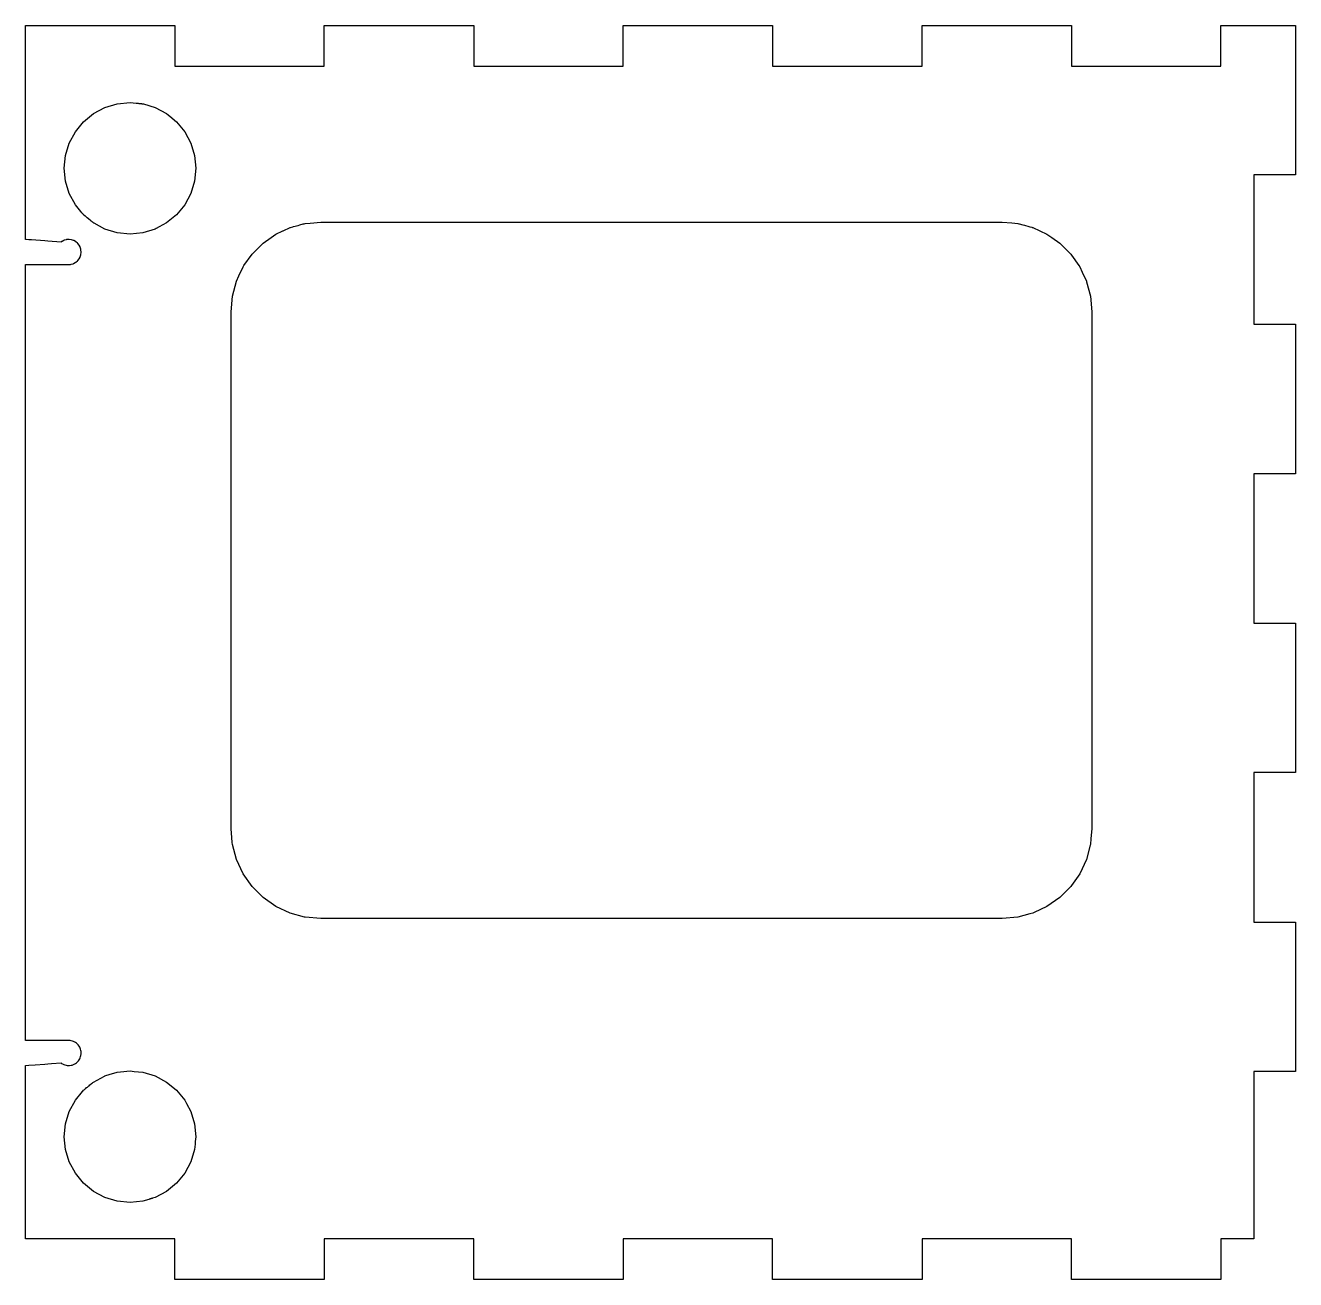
# Model space of a CAD drawing. Header units: millimetres. Extents: x 0 to 213, y 0 to 210.
import ezdxf

# ---------------------------------------------------------------- set-up
doc = ezdxf.new("R2010")
doc.units = ezdxf.units.MM

msp = doc.modelspace()

# ---------------------------------------------------------------- linework, layer by layer
for points in [[(9.411101, 172.513117), (9.312097, 172.839118), (9.279105, 172.901116), (9.118098, 173.202117), (8.901097, 173.466117), (8.857099, 173.520117), (8.593108, 173.737118), (8.539119, 173.782115), (8.238101, 173.943117), (8.176096, 173.976117), (7.849114, 174.075115), (7.782114, 174.095125), (7.442121, 174.129116), (7.372102, 174.136115), (7.032109, 174.102116), (6.962117, 174.095116), (6.636094, 173.996116), (6.568107, 173.976106), (6.267117, 173.815115), (6.205113, 173.782115), (6.120107, 173.712116), (6.102045, 173.69713), (3.866111, 173.857116), (3.405101, 173.890116), (1.169111, 174.050116), (0.708101, 174.083116), (0.247119, 174.116117), (0.141117, 174.123116), (0.141117, 209.941116), (25.141095, 209.941116), (25.141095, 203.139115), (50.141101, 203.139115), (50.141101, 209.941116), (75.141108, 209.941116), (75.141108, 203.139115), (100.141114, 203.139115), (100.141114, 209.941116), (125.141121, 209.941116), (125.141121, 203.139115), (150.141099, 203.139115), (150.141099, 209.941116), (175.141105, 209.941116), (175.141105, 203.139115), (200.141112, 203.139115), (200.141112, 209.941116), (212.641115, 209.941116), (212.641115, 184.941116), (205.641115, 184.941116), (205.641115, 159.941116), (212.641115, 159.941116), (212.641115, 134.941116), (205.641115, 134.941116), (205.641115, 109.941116), (212.641115, 109.941116), (212.641115, 84.941116), (205.641115, 84.941116), (205.641115, 59.941116), (212.641115, 59.941116), (212.641115, 34.941116), (205.641115, 34.941116), (205.641115, 6.943116), (200.141112, 6.943116), (200.141112, 0.141117), (175.141105, 0.141117), (175.141105, 6.943116), (150.141099, 6.943116), (150.141099, 0.141117), (125.141121, 0.141117), (125.141121, 6.943116), (100.141114, 6.943116), (100.141114, 0.141117), (75.141108, 0.141117), (75.141108, 6.943116), (50.141101, 6.943116), (50.141101, 0.141117), (25.141095, 0.141117), (25.141095, 6.943116), (0.141117, 6.943116), (0.141117, 35.959116), (0.708101, 35.999115), (1.800104, 36.078118), (3.405101, 36.192116), (3.908106, 36.228116), (4.49812, 36.270116), (6.102102, 36.385116), (6.144096, 36.351117), (6.205113, 36.300116), (6.352094, 36.222116), (6.568107, 36.106117), (6.728099, 36.058117), (6.962117, 35.987115), (7.128121, 35.971113), (7.372102, 35.946111), (7.538105, 35.963106), (7.782114, 35.987104), (7.941118, 36.035115), (8.176096, 36.106117), (8.323106, 36.185117), (8.539119, 36.300116), (8.667107, 36.406116), (8.857099, 36.562117), (9.012095, 36.751116), (9.118098, 36.880117), (9.233103, 37.096116), (9.312097, 37.243117), (9.383104, 37.477116), (9.432098, 37.637116), (9.456087, 37.881117), (9.472202, 38.046115), (9.448128, 38.290116), (9.432013, 38.456116), (9.360103, 38.691117), (9.312097, 38.850116), (9.233103, 38.997117), (9.118098, 39.213115), (8.963101, 39.403116), (8.857099, 39.531115), (8.667107, 39.687116), (8.539119, 39.793116), (8.392109, 39.871117), (8.176096, 39.987116), (8.016105, 40.035116), (7.782114, 40.106117), (7.616111, 40.122119), (7.372102, 40.146105), (7.349242, 40.144141)], [(9.838103, 178.294117), (9.6421, 178.531116), (9.602109, 178.580116), (9.429107, 178.792116), (9.393095, 178.835118), (8.49512, 179.930117), (7.478104, 181.832117), (6.852107, 183.895117), (6.641118, 186.041117), (6.852107, 188.187116), (7.478104, 190.251117), (8.49512, 192.152118), (9.863108, 193.819117), (11.53011, 195.187116), (13.431102, 196.204118), (15.495106, 196.830117), (17.641096, 197.041115), (18.678121, 196.939117), (18.700135, 196.937142), (18.810117, 196.92611), (18.834952, 196.923124)], [(19.787114, 196.830117), (19.8321, 196.816119), (19.877114, 196.802118), (21.850102, 196.204118), (23.75211, 195.187116), (23.806099, 195.143117), (24.299113, 194.739116), (25.419112, 193.819117), (26.7871, 192.152118), (27.804116, 190.251117), (28.430113, 188.187116), (28.641102, 186.041117), (28.430113, 183.895117), (27.804116, 181.831115), (26.7871, 179.930117), (25.419112, 178.263115), (23.75211, 176.895117), (22.528112, 176.240115), (22.04111, 175.980115), (22.028127, 175.973116), (21.850102, 175.878117), (19.787114, 175.252118), (17.641096, 175.041117), (15.495106, 175.252118), (13.431102, 175.878117), (11.630101, 176.841116), (11.604983, 176.855114)], [(18.835093, 196.923115), (18.95611, 196.912109), (18.982075, 196.909126), (19.109103, 196.896107), (19.136196, 196.89414), (19.263112, 196.881107), (19.289076, 196.879139), (19.411109, 196.867122), (19.434251, 196.864125)], [(19.43411, 196.864117), (19.547112, 196.85311), (19.644112, 196.844113), (19.664149, 196.84214), (19.743115, 196.834131), (19.771055, 196.831125), (19.787198, 196.829988)], [(11.605096, 176.855117), (11.524099, 176.900118), (11.509141, 176.912112), (11.395095, 177.006117), (11.371106, 177.025111), (11.339102, 177.051109), (11.184105, 177.179117), (11.145102, 177.211115), (10.954094, 177.367116), (10.73811, 177.545117), (10.693095, 177.582116), (10.459105, 177.774117), (10.410111, 177.813118), (10.170109, 178.011116), (10.120099, 178.052118), (9.883117, 178.246117), (9.86308, 178.263107), (9.83799, 178.294117)], [(43.249094, 175.592116), (44.412103, 176.135117), (44.4701, 176.149116), (44.860103, 176.253117), (44.994102, 176.291116), (45.762113, 176.495117), (46.038098, 176.569116), (46.600116, 176.721115), (46.630116, 176.72913), (46.706118, 176.749126), (46.794115, 176.773106), (46.938105, 176.813117), (47.7721, 176.885117), (49.544117, 177.039118), (163.544115, 177.039118), (165.164098, 176.897117), (166.148094, 176.813117), (166.1961, 176.799119), (166.324116, 176.765117), (166.382113, 176.749115), (166.988101, 176.587116), (167.286099, 176.507117), (168.008108, 176.313115), (168.154102, 176.273116), (168.524095, 176.175117), (168.594114, 176.155107), (168.618103, 176.149104), (168.674096, 176.135117), (171.04211, 175.031118), (171.838118, 174.473116), (173.18412, 173.531115), (175.034115, 171.681117), (175.141105, 171.529115), (176.384097, 169.753116), (176.534098, 169.537118), (176.9311, 168.686116), (177.638095, 167.171116), (177.665188, 167.073117), (178.316105, 164.645117), (178.542109, 162.039117), (178.542109, 75.537116), (178.405118, 73.954115), (178.316105, 72.935115), (178.279106, 72.796118), (177.640099, 70.409116), (176.534098, 68.041116), (175.141105, 66.051117), (175.034115, 65.899117), (173.18412, 64.047116), (171.04211, 62.547116), (168.880118, 61.541115), (168.674096, 61.445117), (168.190113, 61.315117), (166.148094, 60.767115), (163.542111, 60.541117), (49.544117, 60.541117), (46.938105, 60.767115), (46.857107, 60.789129), (44.412103, 61.445117), (42.044118, 62.547116), (39.902107, 64.047116), (39.565106, 64.385117), (38.052113, 65.899117), (36.552101, 68.041116), (35.448105, 70.409116), (34.770094, 72.935115), (34.743001, 73.254116)], [(34.546094, 162.041118), (34.770094, 164.645117), (35.448105, 167.171116), (35.858117, 168.049118), (36.552101, 169.537118), (36.704106, 169.753116), (38.052113, 171.681117), (39.902107, 173.531115), (41.250114, 174.473116), (42.044118, 175.031118), (43.224117, 175.580116), (43.249235, 175.592111)], [(9.432098, 171.626115), (9.465118, 171.966117), (9.472174, 172.036116), (9.438109, 172.375116), (9.432183, 172.445116), (9.411214, 172.513117)], [(7.349101, 40.144116), (7.316109, 40.146091), (0.141117, 40.146117), (0.141117, 169.936118), (4.87912, 169.936118), (7.316109, 169.941113), (7.372102, 169.93612), (7.712095, 169.969115), (7.782114, 169.976114), (8.108109, 170.075115), (8.176096, 170.095124), (8.477115, 170.256115), (8.539119, 170.289116), (8.593108, 170.334116), (8.857099, 170.551117), (8.901097, 170.605117), (9.118098, 170.869116), (9.279105, 171.170117), (9.312097, 171.232116), (9.411101, 171.559116), (9.431985, 171.626115)], [(34.743113, 73.254116), (34.669115, 74.098116), (34.544119, 75.541116), (34.544119, 162.025116), (34.546941, 162.041118)], [(28.519097, 22.801116), (28.430113, 21.895116), (27.804116, 19.832117), (26.7871, 17.930117), (25.419112, 16.263117), (23.75211, 14.895117), (21.850102, 13.878116), (21.425103, 13.749117), (21.394115, 13.740116), (21.347097, 13.726115), (21.312101, 13.715116), (21.2591, 13.699117), (21.203107, 13.682115), (21.16512, 13.670116), (21.107095, 13.653115), (21.06812, 13.641116), (21.011111, 13.624116), (20.973096, 13.612116), (20.921111, 13.596117), (20.885099, 13.586117), (20.839097, 13.571116), (20.807121, 13.562116), (19.787114, 13.252116), (17.641096, 13.041116), (15.495106, 13.252116), (13.431102, 13.878116), (11.53011, 14.895117), (9.863108, 16.263117), (8.49512, 17.930117), (7.478104, 19.832117), (6.852107, 21.895116), (6.641118, 24.041117), (6.852107, 26.187115), (7.478104, 28.251116), (8.49512, 30.152117), (9.676107, 31.592116), (9.75211, 31.684115), (9.865112, 31.821117), (9.966119, 31.904116), (10.11612, 32.027117), (10.226102, 32.117117), (10.388098, 32.250118), (10.502115, 32.344117), (10.669106, 32.481116), (10.782108, 32.573115), (10.947095, 32.709115), (11.10212, 32.836115), (11.208094, 32.923116), (11.347117, 33.037117), (11.441097, 33.114115), (11.53011, 33.187115), (13.386116, 34.180117), (13.431102, 34.204106), (13.621094, 34.261117), (13.78611, 34.311116), (14.004098, 34.377116), (14.151108, 34.422117), (15.495106, 34.830117), (16.061103, 34.885116), (17.641096, 35.041118), (18.312107, 34.975117), (19.787114, 34.830117), (21.850102, 34.204117), (23.75211, 33.187115), (23.969111, 33.009118), (25.419112, 31.819116), (26.7871, 30.152117), (27.08411, 29.598118), (27.804116, 28.251116), (28.430113, 26.187115), (28.641102, 24.041117), (28.564112, 23.257118), (28.555081, 23.169116), (28.542127, 23.040116), (28.533067, 22.943116), (28.518985, 22.801116)]]:
    msp.add_lwpolyline(points)

doc.saveas('drawing.dxf')
